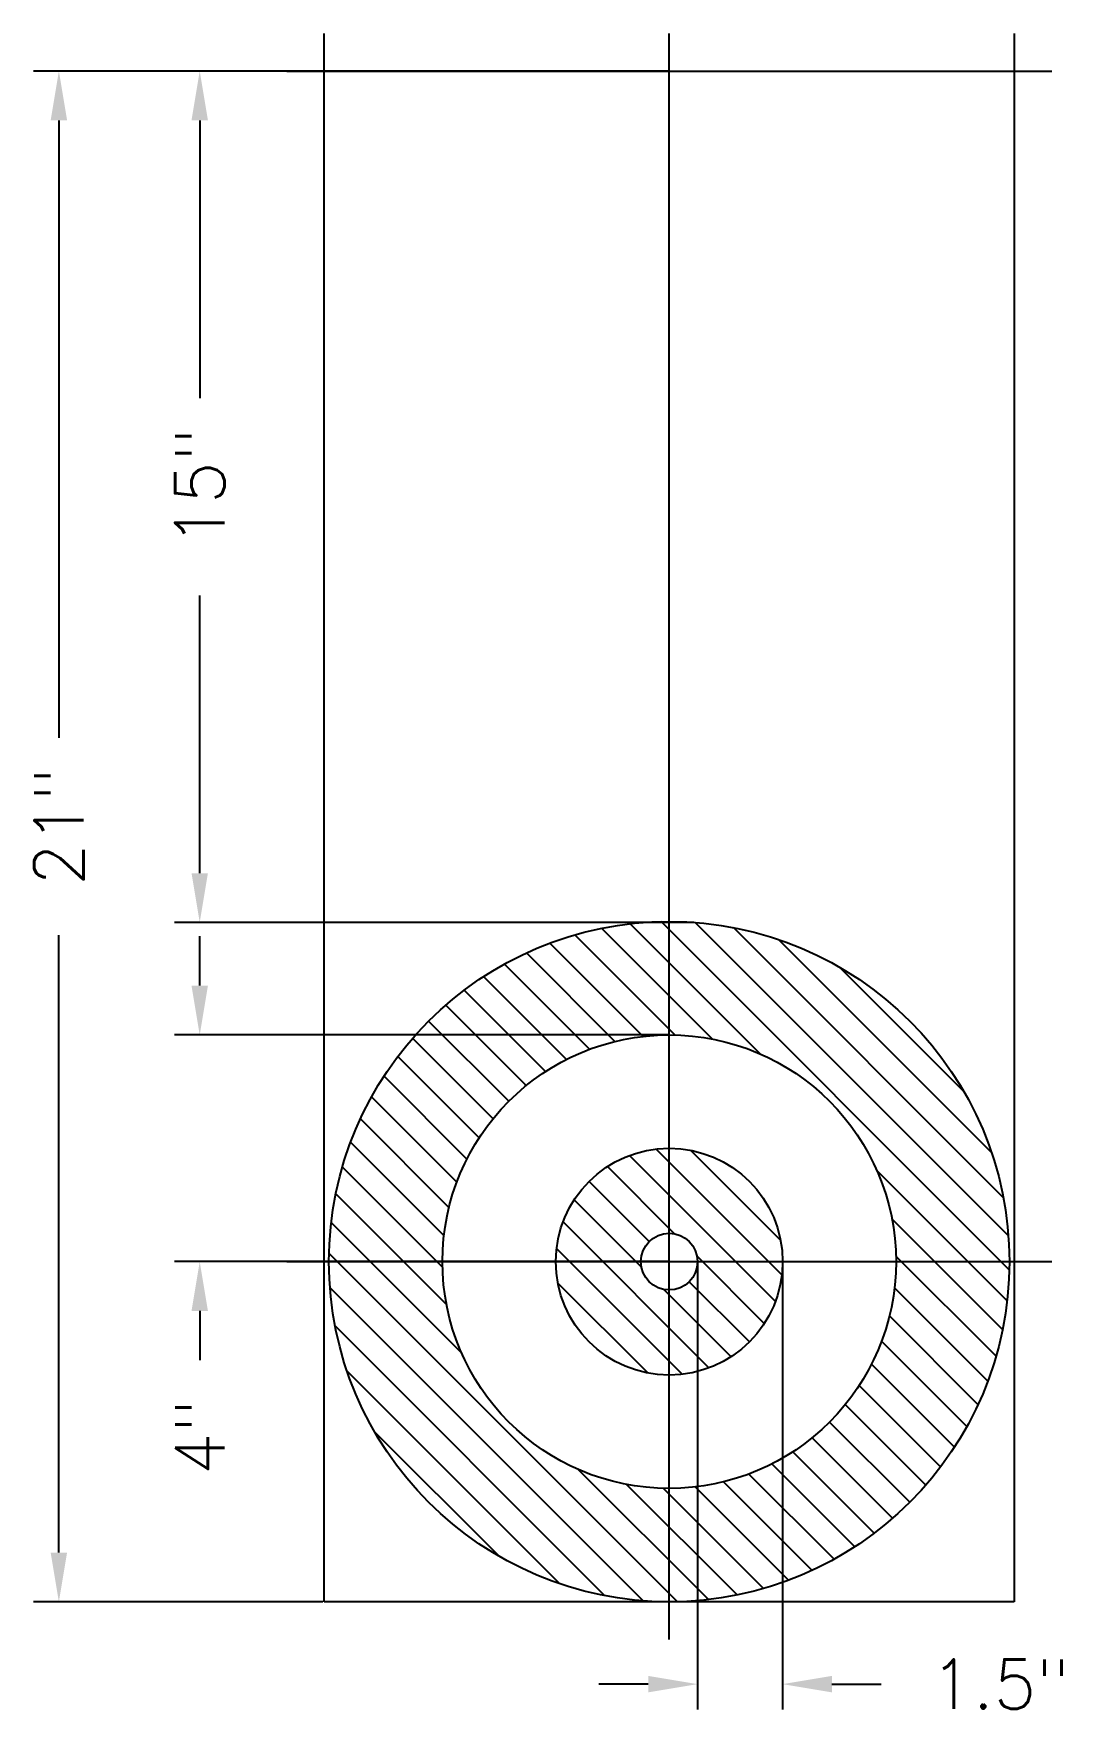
# Model space of a CAD drawing. Extents: x -3.38 to 2.09, y -2.38 to 6.54.
import ezdxf

# ---------------------------------------------------------------- set-up
doc = ezdxf.new("R2010")
doc.units = 0
doc.header["$LTSCALE"] = 25
doc.linetypes.add('AUSGEZOGEN', pattern=[0])
doc.layers.get('0').update_dxf_attribs({"linetype": 'AUSGEZOGEN'})
doc.layers.add('BEM', color=7, linetype='AUSGEZOGEN')
doc.styles.get("Standard").update_dxf_attribs({"font": 'txt8'})

# ---------------------------------------------------------------- blocks, each defined once
blk = doc.blocks.new('*X')
at = {"color": 0}
for p, q in [((-1.811104, -0.043337), (0.043337, 1.811104)), ((-1.806343, 0.138201), (-0.138201, 1.806343)), ((-0.484826, 1.106164), (0.208584, 1.799574)), ((-1.778983, 0.342338), (-0.342338, 1.778983)), ((-1.71533, 0.582767), (-0.582767, 1.71533)), ((-0.228225, 1.185988), (0.361063, 1.775277)), ((-0.030063, 1.207374), (0.502965, 1.740402)), ((0.139056, 1.199716), (0.635748, 1.696408)), ((0.288822, 1.172705), (0.76042, 1.644304)), ((-1.568703, 0.906171), (-0.906171, 1.568703)), ((0.423832, 1.130939), (0.877701, 1.584808)), ((0.546632, 1.076963), (0.988101, 1.518431)), ((0.658734, 1.012287), (1.091978, 1.445531)), ((0.761032, 0.937809), (1.189569, 1.366346)), ((0.854007, 0.854007), (1.28101, 1.28101)), ((0.937809, 0.761032), (1.366346, 1.189569)), ((1.012287, 0.658734), (1.445531, 1.091978)), ((1.076963, 0.546632), (1.518431, 0.988101)), ((1.130939, 0.423832), (1.584808, 0.877701)), ((1.172705, 0.288822), (1.644304, 0.76042)), ((1.199716, 0.139056), (1.696408, 0.635748)), ((-0.599858, -0.069528), (0.069528, 0.599858)), ((-0.592994, 0.114113), (-0.114113, 0.592994)), ((-0.565469, -0.211916), (0.211916, 0.565469)), ((-1.799574, -0.208584), (-1.106164, 0.484826)), ((-0.028528, 0.148249), (0.329367, 0.506144)), ((1.207374, -0.030063), (1.740402, 0.502965)), ((0.106751, 0.106751), (0.427003, 0.427003)), ((1.185988, -0.228225), (1.775277, 0.361063)), ((0.148249, -0.028528), (0.506144, 0.329367)), ((-1.775277, -0.361063), (-1.185988, 0.228225)), ((-0.211916, -0.565469), (0.565469, 0.211916)), ((1.106164, -0.484826), (1.799574, 0.208584)), ((-1.740402, -0.502965), (-1.207374, 0.030063)), ((-0.506144, -0.329367), (-0.148249, 0.028528)), ((-0.069528, -0.599858), (0.599858, 0.069528)), ((-0.043337, -1.811104), (1.811104, 0.043337)), ((-1.696408, -0.635748), (-1.199716, -0.139056)), ((-0.427003, -0.427003), (-0.106751, -0.106751)), ((-0.329367, -0.506144), (0.028528, -0.148249)), ((0.114113, -0.592994), (0.592994, -0.114113)), ((0.138201, -1.806343), (1.806343, -0.138201)), ((-1.644304, -0.76042), (-1.172705, -0.288822)), ((0.342338, -1.778983), (1.778983, -0.342338)), ((-1.584808, -0.877701), (-1.130939, -0.423832)), ((-1.518431, -0.988101), (-1.076963, -0.546632)), ((0.582767, -1.71533), (1.71533, -0.582767)), ((-1.445531, -1.091978), (-1.012287, -0.658734)), ((-1.366346, -1.189569), (-0.937809, -0.761032)), ((-1.28101, -1.28101), (-0.854007, -0.854007)), ((-1.189569, -1.366346), (-0.761032, -0.937809)), ((0.906171, -1.568703), (1.568703, -0.906171)), ((-1.091978, -1.445531), (-0.658734, -1.012287)), ((-0.988101, -1.518431), (-0.546632, -1.076963)), ((-0.877701, -1.584808), (-0.423832, -1.130939)), ((-0.208584, -1.799574), (0.484826, -1.106164)), ((-0.76042, -1.644304), (-0.288822, -1.172705)), ((-0.635748, -1.696408), (-0.139056, -1.199716)), ((-0.502965, -1.740402), (0.030063, -1.207374)), ((-0.361063, -1.775277), (0.228225, -1.185988))]:
    blk.add_line(p, q, dxfattribs=at)
blk = doc.blocks.new('HOUSE')
at = {"color": 0}
for p, q in [((-1.836783, -1.811622), (-1.836783, 6.540677)), ((0, -2.011622), (0, 6.540677)), ((1.836783, 6.540677), (1.836783, -1.811622)), ((-2.036783, 6.340677), (2.036783, 6.340677)), ((-2.036783, 0), (2.036783, 0)), ((1.836783, -1.811622), (-1.836783, -1.811622))]:
    blk.add_line(p, q, dxfattribs=at)
for radius in [1.811622, 1.207748, 0.603874, 0.150969]:
    blk.add_circle((0, 0), radius, dxfattribs=at)
at = {"color": 0, "rotation": 90}
blk.add_blockref('*X', (0, 0), dxfattribs=at)

msp = doc.modelspace()

# ---------------------------------------------------------------- linework, layer by layer
at = {"layer": 'BEM', "color": 0}
for p, q in [((-1.844283, 6.340677), (-3.385, 6.340677)), ((-0.0075, 6.340677), (-2.635, 6.340677)), ((-3.25, 6.078177), (-3.25, 2.789528)), ((-2.5, 6.078177), (-2.5, 4.59851)), ((-2.5, 2.068843), (-2.5, 3.54851)), ((0.130701, 1.806343), (-2.635, 1.806343)), ((-3.25, -1.549122), (-3.25, 1.739528)), ((-2.5, 1.470248), (-2.5, 1.732748)), ((-0.0075, 1.207748), (-2.635, 1.207748)), ((-0.0075, 0), (-2.635, 0)), ((0.150969, -0.0075), (0.150969, -2.385)), ((0.603874, -0.0075), (0.603874, -2.385)), ((-2.5, -0.2625), (-2.5, -0.525)), ((-1.844283, -1.811622), (-3.385, -1.811622)), ((-0.111531, -2.25), (-0.374031, -2.25)), ((0.866374, -2.25), (1.128874, -2.25))]:
    msp.add_line(p, q, dxfattribs=at)
for points in [[(-3.20625, 6.078177), (-3.29375, 6.078177), (-3.25, 6.340677)], [(-2.45625, 6.078177), (-2.54375, 6.078177), (-2.5, 6.340677)], [(-2.45625, 2.068843), (-2.54375, 2.068843), (-2.5, 1.806343)], [(-2.45625, 1.470248), (-2.54375, 1.470248), (-2.5, 1.207748)], [(-2.45625, -0.2625), (-2.54375, -0.2625), (-2.5, 0)], [(-3.20625, -1.549122), (-3.29375, -1.549122), (-3.25, -1.811622)], [(-0.111531, -2.29375), (-0.111531, -2.20625), (0.150969, -2.25)], [(0.866374, -2.29375), (0.866374, -2.20625), (0.603874, -2.25)]]:
    msp.add_solid(points, dxfattribs=at)

# ---------------------------------------------------------------- block references
at = {"color": 0}
msp.add_blockref('HOUSE', (0, 0), dxfattribs=at)

# ---------------------------------------------------------------- texts
at = {"layer": 'BEM', "color": 0}
for s, p in [('15"', (-2.36875, 3.81101)), ('21"', (-3.11875, 2.002028)), ('4"', (-2.36875, -1.1375))]:
    msp.add_text(s, height=0.2625, rotation=90, dxfattribs=at).set_placement(p)
msp.add_text('1.5"', height=0.2625, dxfattribs=at).set_placement((1.391374, -2.38125))

doc.saveas('drawing.dxf')
